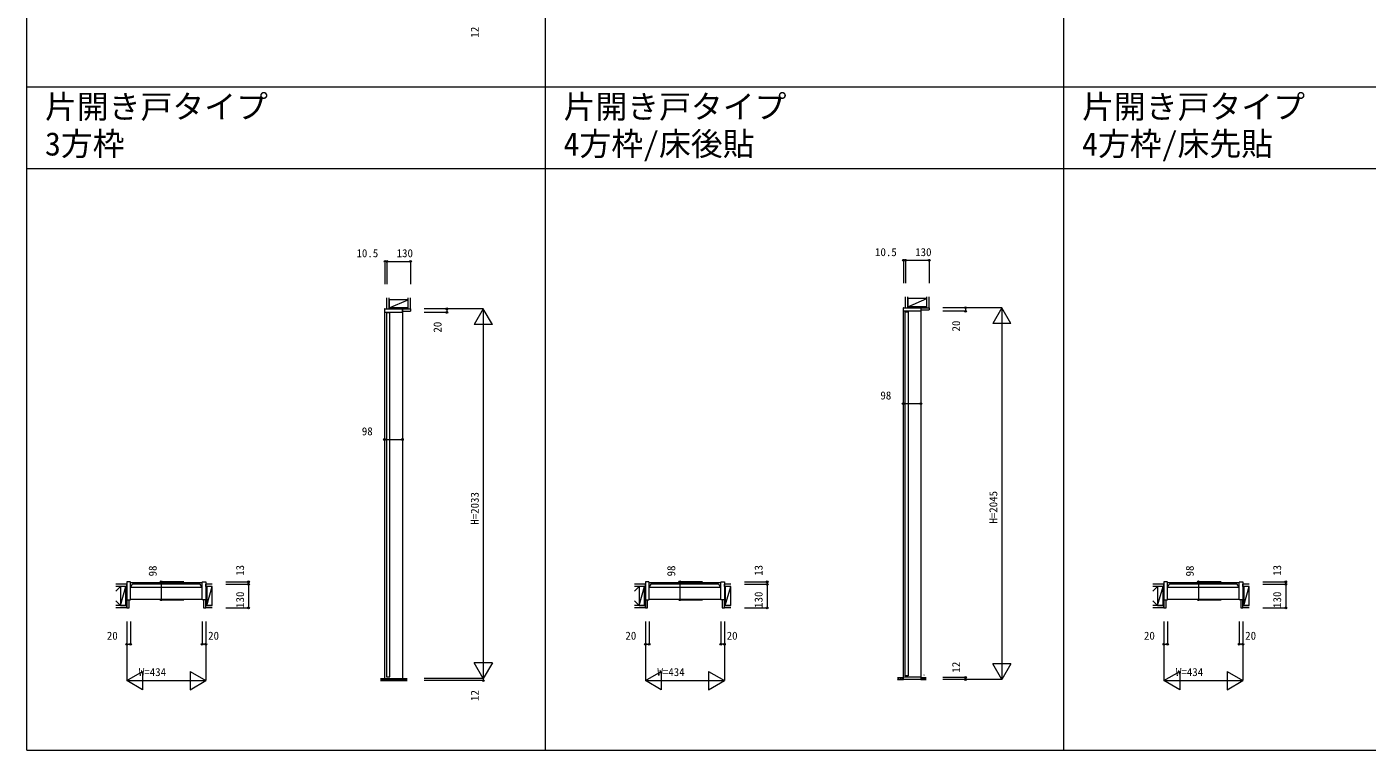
# Model space of a CAD drawing. Units: millimetres, scale not verified. Extents: x -14341 to 14341, y -10000 to 10000.
# Drawn here: x -14341 to -6974, y -10000 to -6022 of the extents above; entities that cross this region are included whole.
import ezdxf
from ezdxf.enums import TextEntityAlignment as Align

# ---------------------------------------------------------------- set-up
doc = ezdxf.new("R2010")
doc.units = ezdxf.units.MM
doc.header["$LTSCALE"] = 50
for name, color, linetype, lineweight in [('0-0_0', 7, 'Continuous', 18), ('0-1_YKK_F1', 7, 'Continuous', 18), ('0-2_YKK_IN', 1, 'Continuous', 18), ('0-3_YKK_A1', 4, 'Continuous', 18), ('0-4_YKK_B1', 4, 'Continuous', 18), ('0-5_YKK_C1', 4, 'Continuous', 18), ('0-6_YKK_A2', 3, 'Continuous', 18), ('0-7_YKK_N1', 2, 'Continuous', 18), ('0-8_YKK_Z1', 7, 'Continuous', 18), ('0-9_YKK_B2', 5, 'Continuous', 18), ('0-A_YKK_C2', 5, 'Continuous', 18)]:
    doc.layers.add(name, color=color, linetype=linetype, lineweight=lineweight)
doc.styles.add('ＭＳ ゴシック', font='')
doc.styles.get('ＭＳ ゴシック').set_extended_font_data('MS Gothic')

msp = doc.modelspace()

# ---------------------------------------------------------------- linework, layer by layer
at = {"layer": '0-0_0'}
msp.add_line((-14340.51, -10000), (-14339.51, -10000), dxfattribs=at)
msp.add_line((-14340.51, -10000), (-14339.51, -10000), dxfattribs=at)
at = {"layer": '0-1_YKK_F1'}
for p, q in [((-14340.51, -10000), (-14340.51, 10000)), ((-8640.51, -10000), (-8640.51, 9500)), ((-11490.51, -10000), (-11490.51, -2704)), ((-14340.51, -6352), (14159.49, -6352)), ((-14340.51, -6802), (14159.49, -6802)), ((-14340.51, -10000), (14340.51, -10000)), ((-14340.51, -10000), (-14339.51, -10000)), ((-14340.51, -10000), (-14339.51, -10000))]:
    msp.add_line(p, q, dxfattribs=at)
at = {"layer": '0-2_YKK_IN'}
msp.add_line((-14340.51, -10000), (-14339.51, -10000), dxfattribs=at)
msp.add_line((-14340.51, -10000), (-14339.51, -10000), dxfattribs=at)
at = {"layer": '0-3_YKK_A1'}
msp.add_line((-14340.51, -10000), (-14339.51, -10000), dxfattribs=at)
msp.add_line((-14340.51, -10000), (-14339.51, -10000), dxfattribs=at)
at = {"layer": '0-4_YKK_B1'}
for p, q in [((-13770.59, -9077), (-13376.59, -9077)), ((-13767.89, -9103), (-13380.09, -9103)), ((-13756.35, -9085.4), (-13392.33, -9085.4)), ((-13380.09, -9100.4), (-13380.09, -9103)), ((-10920.59, -9077), (-10526.59, -9077)), ((-10917.89, -9103), (-10530.09, -9103)), ((-10906.35, -9085.4), (-10542.33, -9085.4)), ((-10530.09, -9100.4), (-10530.09, -9103)), ((-8070.59, -9077), (-7676.59, -9077)), ((-8067.89, -9103), (-7680.09, -9103)), ((-8056.35, -9085.4), (-7692.33, -9085.4)), ((-7680.09, -9100.4), (-7680.09, -9103)), ((-13376.59, -9172), (-13770.59, -9172)), ((-10526.59, -9172), (-10920.59, -9172)), ((-7676.59, -9172), (-8070.59, -9172)), ((-14340.51, -10000), (-14339.51, -10000)), ((-14340.51, -10000), (-14339.51, -10000))]:
    msp.add_line(p, q, dxfattribs=at)
for points in [[(-13772.59, -9074.5), (-13790.59, -9074.5), (-13790.59, -9094.5)], [(-13790.59, -9094.5), (-13790.59, -9148.5), (-13790.59, -9172.5), (-13771.09, -9172.5), (-13770.59, -9172), (-13770.59, -9076.5)], [(-13768.59, -9100.4), (-13768.59, -9103), (-13767.89, -9103)], [(-13356.59, -9094.5), (-13356.59, -9148.5), (-13356.59, -9172.5), (-13376.09, -9172.5), (-13376.59, -9172), (-13376.59, -9076.5)], [(-13374.59, -9074.5), (-13356.59, -9074.5), (-13356.59, -9094.5)], [(-10922.59, -9074.5), (-10940.59, -9074.5), (-10940.59, -9094.5)], [(-10940.59, -9094.5), (-10940.59, -9148.5), (-10940.59, -9172.5), (-10921.09, -9172.5), (-10920.59, -9172), (-10920.59, -9076.5)], [(-10918.59, -9100.4), (-10918.59, -9103), (-10917.89, -9103)], [(-10506.59, -9094.5), (-10506.59, -9148.5), (-10506.59, -9172.5), (-10526.09, -9172.5), (-10526.59, -9172), (-10526.59, -9076.5)], [(-10524.59, -9074.5), (-10506.59, -9074.5), (-10506.59, -9094.5)], [(-8072.59, -9074.5), (-8090.59, -9074.5), (-8090.59, -9094.5)], [(-8090.59, -9094.5), (-8090.59, -9148.5), (-8090.59, -9172.5), (-8071.09, -9172.5), (-8070.59, -9172), (-8070.59, -9076.5)], [(-8068.59, -9100.4), (-8068.59, -9103), (-8067.89, -9103)], [(-7656.59, -9094.5), (-7656.59, -9148.5), (-7656.59, -9172.5), (-7676.09, -9172.5), (-7676.59, -9172), (-7676.59, -9076.5)], [(-7674.59, -9074.5), (-7656.59, -9074.5), (-7656.59, -9094.5)]]:
    msp.add_lwpolyline(points, dxfattribs=at)
for centre, radius, start, end in [((-13772.59, -9076.5), 2, 0.00001, 89.99999), ((-13763.89, -9100.4), 4.7, 154.60847, 180), ((-13728.66, -9117.12), 43.7, 136.77834, 154.60847), ((-13756.35, -9091.1), 5.7, 90, 136.77834), ((-13392.33, -9091.1), 5.7, 43.22166, 90), ((-13420.02, -9117.12), 43.7, 25.39153, 43.22166), ((-13384.79, -9100.4), 4.7, 0, 25.39153), ((-13374.59, -9076.5), 2, 90.00001, 179.99999), ((-10922.59, -9076.5), 2, 0.00001, 89.99999), ((-10913.89, -9100.4), 4.7, 154.60847, 180), ((-10878.66, -9117.12), 43.7, 136.77834, 154.60847), ((-10906.35, -9091.1), 5.7, 90, 136.77834), ((-10542.33, -9091.1), 5.7, 43.22166, 90), ((-10570.02, -9117.12), 43.7, 25.39153, 43.22166), ((-10534.79, -9100.4), 4.7, 0, 25.39153), ((-10524.59, -9076.5), 2, 90.00001, 179.99999), ((-8072.59, -9076.5), 2, 0.00001, 89.99999), ((-8063.89, -9100.4), 4.7, 154.60847, 180), ((-8028.66, -9117.12), 43.7, 136.77834, 154.60847), ((-8056.35, -9091.1), 5.7, 90, 136.77834), ((-7692.33, -9091.1), 5.7, 43.22166, 90), ((-7720.02, -9117.12), 43.7, 25.39153, 43.22166), ((-7684.79, -9100.4), 4.7, 0, 25.39153), ((-7674.59, -9076.5), 2, 90.00001, 179.99999)]:
    msp.add_arc(centre, radius, start, end, dxfattribs=at)
at = {"layer": '0-5_YKK_C1'}
for p, q in [((-12276.44, -7572.5), (-12276.44, -9605.5)), ((-9426.44, -7566.5), (-9426.44, -9611.5)), ((-9519.94, -9596.5), (-9428.94, -9596.5)), ((-14340.51, -10000), (-14339.51, -10000)), ((-14340.51, -10000), (-14339.51, -10000))]:
    msp.add_line(p, q, dxfattribs=at)
for points in [[(-12371.94, -7590.5), (-12371.94, -7572.5), (-12374.44, -7572.5), (-12374.44, -9605.5)], [(-12371.94, -7572.5), (-12276.94, -7572.5), (-12276.94, -7592.5), (-12369.94, -7592.5)], [(-9521.94, -7584.5), (-9521.94, -7566.5), (-9524.44, -7566.5), (-9524.44, -9611.5)], [(-9521.94, -7566.5), (-9426.94, -7566.5), (-9426.94, -7586.5), (-9519.94, -7586.5)], [(-9497.94, -9611.5), (-9521.94, -9611.5), (-9521.94, -9598.5)], [(-9426.94, -9598.5), (-9426.94, -9611.5), (-9450.94, -9611.5), (-9497.94, -9611.5)]]:
    msp.add_lwpolyline(points, dxfattribs=at)
for points in [[(-12363.54, -9596.5), (-12345.94, -9596.5), (-12345.94, -7595.5), (-12363.54, -7595.5)], [(-9513.54, -7589.5), (-9495.94, -7589.5), (-9495.94, -9590.5), (-9513.54, -9590.5)]]:
    msp.add_lwpolyline(points, close=True, dxfattribs=at)
for centre, start, end in [((-9519.94, -7584.5), 180.00001, 269.99999), ((-12369.94, -7590.5), 180.00001, 269.99999), ((-9519.94, -9598.5), 90.00001, 179.99999), ((-9428.94, -9598.5), 0.00001, 89.99999)]:
    msp.add_arc(centre, 2, start, end, dxfattribs=at)
at = {"layer": '0-6_YKK_A2'}
msp.add_line((-14340.51, -10000), (-14339.51, -10000), dxfattribs=at)
msp.add_line((-14340.51, -10000), (-14339.51, -10000), dxfattribs=at)
at = {"layer": '0-7_YKK_N1'}
for p, q in [((-12371.94, -7311.92), (-12371.94, -7436.92)), ((-12361.44, -7311.92), (-12371.94, -7311.92)), ((-12361.44, -7311.92), (-12231.44, -7311.92)), ((-12361.44, -7311.92), (-12361.44, -7436.92)), ((-12231.44, -7311.92), (-12231.44, -7436.92)), ((-9521.94, -7305.92), (-9521.94, -7430.92)), ((-9511.44, -7305.92), (-9521.94, -7305.92)), ((-9511.44, -7305.92), (-9381.44, -7305.92)), ((-9511.44, -7305.92), (-9511.44, -7430.92)), ((-9381.44, -7305.92), (-9381.44, -7430.92)), ((-11831.44, -7572.5), (-12156.44, -7572.5)), ((-12031.44, -7572.5), (-12031.44, -7592.5)), ((-11831.44, -7572.5), (-11881.44, -7659.1)), ((-11781.44, -7659.1), (-11831.44, -7572.5)), ((-8981.44, -7566.5), (-9306.44, -7566.5)), ((-9181.44, -7586.5), (-9306.44, -7586.5)), ((-9181.44, -7566.5), (-9181.44, -7586.5)), ((-8981.44, -7566.5), (-9031.44, -7653.1)), ((-8931.44, -7653.1), (-8981.44, -7566.5)), ((-12031.44, -7592.5), (-12156.44, -7592.5)), ((-11781.44, -7659.1), (-11881.44, -7659.1)), ((-8931.44, -7653.1), (-9031.44, -7653.1)), ((-9524.44, -8094.27), (-9426.44, -8094.27)), ((-9524.44, -8094.27), (-9524.44, -8219.27)), ((-9426.44, -8094.27), (-9426.44, -8219.27)), ((-12374.44, -8291.14), (-12276.44, -8291.14)), ((-12374.44, -8291.14), (-12374.44, -8416.14)), ((-12276.44, -8291.14), (-12276.44, -8416.14)), ((-13476.59, -9074.5), (-13601.59, -9074.5)), ((-13601.59, -9074.5), (-13601.59, -9172.5)), ((-13246.39, -9074.5), (-13121.39, -9074.5)), ((-13121.39, -9087.5), (-13121.39, -9217.5)), ((-10626.59, -9074.5), (-10751.59, -9074.5)), ((-10751.59, -9074.5), (-10751.59, -9172.5)), ((-10396.39, -9074.5), (-10271.39, -9074.5)), ((-10271.39, -9087.5), (-10271.39, -9217.5)), ((-7776.59, -9074.5), (-7901.59, -9074.5)), ((-7901.59, -9074.5), (-7901.59, -9172.5)), ((-7546.39, -9074.5), (-7421.39, -9074.5)), ((-7421.39, -9087.5), (-7421.39, -9217.5)), ((-13601.59, -9172.5), (-13476.59, -9172.5)), ((-10751.59, -9172.5), (-10626.59, -9172.5)), ((-7901.59, -9172.5), (-7776.59, -9172.5)), ((-13246.39, -9217.5), (-13121.39, -9217.5)), ((-10396.39, -9217.5), (-10271.39, -9217.5)), ((-7546.39, -9217.5), (-7421.39, -9217.5)), ((-13790.59, -9292.5), (-13790.59, -9617.5)), ((-13770.59, -9292.5), (-13770.59, -9417.5)), ((-13376.59, -9292.5), (-13376.59, -9417.5)), ((-13356.59, -9292.5), (-13356.59, -9617.5)), ((-10940.59, -9292.5), (-10940.59, -9617.5)), ((-10920.59, -9292.5), (-10920.59, -9417.5)), ((-10526.59, -9292.5), (-10526.59, -9417.5)), ((-10506.59, -9292.5), (-10506.59, -9617.5)), ((-8090.59, -9292.5), (-8090.59, -9617.5)), ((-8070.59, -9292.5), (-8070.59, -9417.5)), ((-7676.59, -9292.5), (-7676.59, -9417.5)), ((-7656.59, -9292.5), (-7656.59, -9617.5)), ((-13790.59, -9417.5), (-13770.59, -9417.5)), ((-13356.59, -9417.5), (-13376.59, -9417.5)), ((-10940.59, -9417.5), (-10920.59, -9417.5)), ((-10506.59, -9417.5), (-10526.59, -9417.5)), ((-8090.59, -9417.5), (-8070.59, -9417.5)), ((-7656.59, -9417.5), (-7676.59, -9417.5)), ((-13443.19, -9567.5), (-13356.59, -9617.5)), ((-11781.44, -9518.9), (-11881.44, -9518.9)), ((-11831.44, -9605.5), (-11881.44, -9518.9)), ((-11781.44, -9518.9), (-11831.44, -9605.5)), ((-10593.19, -9567.5), (-10506.59, -9617.5)), ((-8931.44, -9524.9), (-9031.44, -9524.9)), ((-8981.44, -9611.5), (-9031.44, -9524.9)), ((-8931.44, -9524.9), (-8981.44, -9611.5)), ((-7743.19, -9567.5), (-7656.59, -9617.5)), ((-13790.59, -9617.5), (-13356.59, -9617.5)), ((-11831.44, -9617.5), (-12156.44, -9617.5)), ((-11831.44, -9605.5), (-11831.44, -9617.5)), ((-10940.59, -9617.5), (-10506.59, -9617.5)), ((-9181.44, -9599.5), (-9306.44, -9599.5)), ((-9181.44, -9611.5), (-9181.44, -9599.5)), ((-8090.59, -9617.5), (-7656.59, -9617.5)), ((-14340.51, -10000), (-14339.51, -10000)), ((-14340.51, -10000), (-14339.51, -10000))]:
    msp.add_line(p, q, dxfattribs=at)
for points in [[(-11831.44, -7572.5), (-11831.44, -9605.5), (-12156.44, -9605.5)], [(-8981.44, -7566.5), (-8981.44, -9611.5), (-9306.44, -9611.5)], [(-13246.39, -9087.5), (-13121.39, -9087.5), (-13121.39, -9074.5)], [(-10396.39, -9087.5), (-10271.39, -9087.5), (-10271.39, -9074.5)], [(-7546.39, -9087.5), (-7421.39, -9087.5), (-7421.39, -9074.5)], [(-13443.19, -9567.5), (-13443.19, -9667.5), (-13356.59, -9617.5)], [(-10593.19, -9567.5), (-10593.19, -9667.5), (-10506.59, -9617.5)], [(-7743.19, -9567.5), (-7743.19, -9667.5), (-7656.59, -9617.5)]]:
    msp.add_lwpolyline(points, dxfattribs=at)
for points in [[(-13703.99, -9567.5), (-13703.99, -9667.5), (-13790.59, -9617.5)], [(-10853.99, -9567.5), (-10853.99, -9667.5), (-10940.59, -9617.5)], [(-8003.99, -9567.5), (-8003.99, -9667.5), (-8090.59, -9617.5)]]:
    msp.add_lwpolyline(points, close=True, dxfattribs=at)
for centre in [(-12371.94, -7311.92), (-12361.44, -7311.92), (-12231.44, -7311.92), (-9521.94, -7305.92), (-9511.44, -7305.92), (-9381.44, -7305.92), (-12031.44, -7572.5), (-12031.44, -7592.5), (-9181.44, -7566.5), (-9181.44, -7586.5), (-9524.44, -8094.27), (-9426.44, -8094.27), (-12374.44, -8291.14), (-12276.44, -8291.14), (-13601.59, -9074.5), (-13121.39, -9074.5), (-13121.39, -9087.5), (-10751.59, -9074.5), (-10271.39, -9074.5), (-10271.39, -9087.5), (-7901.59, -9074.5), (-7421.39, -9074.5), (-7421.39, -9087.5), (-13601.59, -9172.5), (-10751.59, -9172.5), (-7901.59, -9172.5), (-13121.39, -9217.5), (-10271.39, -9217.5), (-7421.39, -9217.5), (-13790.59, -9417.5), (-13770.59, -9417.5), (-13376.59, -9417.5), (-13356.59, -9417.5), (-10940.59, -9417.5), (-10920.59, -9417.5), (-10526.59, -9417.5), (-10506.59, -9417.5), (-8090.59, -9417.5), (-8070.59, -9417.5), (-7676.59, -9417.5), (-7656.59, -9417.5), (-11831.44, -9617.5), (-9181.44, -9599.5), (-9181.44, -9611.5)]:
    msp.add_circle(centre, 5, dxfattribs=at)
at = {"layer": '0-8_YKK_Z1'}
for p, q in [((-12361.44, -7572.5), (-12361.44, -7511.92)), ((-12348.94, -7572.5), (-12348.94, -7511.92)), ((-12243.94, -7572.5), (-12243.94, -7511.92)), ((-12231.44, -7572.5), (-12231.44, -7511.92)), ((-9511.44, -7566.5), (-9511.44, -7505.92)), ((-9498.94, -7566.5), (-9498.94, -7505.92)), ((-9393.94, -7566.5), (-9393.94, -7505.92)), ((-9381.44, -7566.5), (-9381.44, -7505.92)), ((-12361.44, -7572.5), (-12348.94, -7572.5)), ((-12348.94, -7567.5), (-12243.94, -7522.5)), ((-12348.94, -7572.5), (-12243.94, -7567.5)), ((-12276.44, -7572.5), (-12276.44, -7585)), ((-12276.44, -7585), (-12256.26, -7585)), ((-12276.44, -7585), (-12231.44, -7585)), ((-12274.44, -7572.5), (-12231.44, -7572.5)), ((-12243.94, -7572.5), (-12231.44, -7572.5)), ((-12231.44, -7572.5), (-12231.44, -7585)), ((-9511.44, -7566.5), (-9498.94, -7566.5)), ((-9498.94, -7561.5), (-9393.94, -7516.5)), ((-9498.94, -7566.5), (-9393.94, -7561.5)), ((-9426.44, -7566.5), (-9426.44, -7579)), ((-9426.44, -7579), (-9406.26, -7579)), ((-9426.44, -7579), (-9381.44, -7579)), ((-9424.44, -7566.5), (-9381.44, -7566.5)), ((-9393.94, -7566.5), (-9381.44, -7566.5)), ((-9381.44, -7566.5), (-9381.44, -7579)), ((-13790.79, -9087.5), (-13851.37, -9087.5)), ((-13790.79, -9100), (-13851.37, -9100)), ((-13825.79, -9100), (-13851.37, -9125.58)), ((-13825.79, -9205), (-13795.79, -9100)), ((-13795.79, -9205), (-13790.79, -9100)), ((-13790.79, -9100), (-13790.79, -9087.5)), ((-13356.39, -9100), (-13356.39, -9087.5)), ((-13321.39, -9087.5), (-13356.39, -9087.5)), ((-13356.39, -9205), (-13351.39, -9100)), ((-13321.39, -9100), (-13356.39, -9100)), ((-13351.39, -9205), (-13321.39, -9100)), ((-10940.79, -9087.5), (-11001.37, -9087.5)), ((-10940.79, -9100), (-11001.37, -9100)), ((-10975.79, -9100), (-11001.37, -9125.58)), ((-10975.79, -9205), (-10945.79, -9100)), ((-10945.79, -9205), (-10940.79, -9100)), ((-10940.79, -9100), (-10940.79, -9087.5)), ((-10506.39, -9100), (-10506.39, -9087.5)), ((-10471.39, -9087.5), (-10506.39, -9087.5)), ((-10506.39, -9205), (-10501.39, -9100)), ((-10471.39, -9100), (-10506.39, -9100)), ((-10501.39, -9205), (-10471.39, -9100)), ((-8090.79, -9087.5), (-8151.37, -9087.5)), ((-8090.79, -9100), (-8151.37, -9100)), ((-8125.79, -9100), (-8151.37, -9125.58)), ((-8125.79, -9205), (-8095.79, -9100)), ((-8095.79, -9205), (-8090.79, -9100)), ((-8090.79, -9100), (-8090.79, -9087.5)), ((-7656.39, -9100), (-7656.39, -9087.5)), ((-7621.39, -9087.5), (-7656.39, -9087.5)), ((-7656.39, -9205), (-7651.39, -9100)), ((-7621.39, -9100), (-7656.39, -9100)), ((-7651.39, -9205), (-7621.39, -9100)), ((-13825.79, -9205), (-13851.37, -9179.42)), ((-13790.79, -9205), (-13851.37, -9205)), ((-13790.79, -9148.5), (-13790.59, -9148.5)), ((-13790.79, -9217.5), (-13790.79, -9205)), ((-13356.39, -9148.5), (-13356.59, -9148.5)), ((-13356.39, -9217.5), (-13356.39, -9205)), ((-13321.39, -9205), (-13356.39, -9205)), ((-10975.79, -9205), (-11001.37, -9179.42)), ((-10940.79, -9205), (-11001.37, -9205)), ((-10940.79, -9148.5), (-10940.59, -9148.5)), ((-10940.79, -9217.5), (-10940.79, -9205)), ((-10506.39, -9148.5), (-10506.59, -9148.5)), ((-10506.39, -9217.5), (-10506.39, -9205)), ((-10471.39, -9205), (-10506.39, -9205)), ((-8125.79, -9205), (-8151.37, -9179.42)), ((-8090.79, -9205), (-8151.37, -9205)), ((-8090.79, -9148.5), (-8090.59, -9148.5)), ((-8090.79, -9217.5), (-8090.79, -9205)), ((-7656.39, -9148.5), (-7656.59, -9148.5)), ((-7656.39, -9217.5), (-7656.39, -9205)), ((-7621.39, -9205), (-7656.39, -9205)), ((-13790.79, -9217.5), (-13851.37, -9217.5)), ((-13321.39, -9217.5), (-13356.39, -9217.5)), ((-10940.79, -9217.5), (-11001.37, -9217.5)), ((-10471.39, -9217.5), (-10506.39, -9217.5)), ((-8090.79, -9217.5), (-8151.37, -9217.5)), ((-7621.39, -9217.5), (-7656.39, -9217.5)), ((-12397.47, -9605.5), (-12249.9, -9605.5)), ((-12397.47, -9608.5), (-12249.9, -9608.5)), ((-12397.47, -9611.5), (-12249.9, -9611.5)), ((-12397.47, -9614.5), (-12249.9, -9614.5)), ((-12397.47, -9617.5), (-12249.9, -9617.5)), ((-9555.02, -9599.5), (-9521.94, -9599.5)), ((-9555.02, -9611.5), (-9521.94, -9611.5)), ((-9552.36, -9611.5), (-9545.43, -9599.5)), ((-9540.81, -9611.5), (-9533.89, -9599.5)), ((-9529.27, -9611.5), (-9522.34, -9599.5)), ((-9450.94, -9596.5), (-9450.94, -9596.3)), ((-9426.94, -9599.5), (-9396.94, -9599.5)), ((-9426.94, -9601.5), (-9396.94, -9601.5)), ((-9426.94, -9603.5), (-9396.94, -9603.5)), ((-9426.94, -9605.5), (-9396.94, -9605.5)), ((-9426.94, -9607.5), (-9396.94, -9607.5)), ((-9426.94, -9609.5), (-9396.94, -9609.5)), ((-9426.94, -9611.5), (-9396.94, -9611.5)), ((-14340.51, -10000), (-14339.51, -10000)), ((-14340.51, -10000), (-14339.51, -10000))]:
    msp.add_line(p, q, dxfattribs=at)
for points in [[(-12348.94, -7567.5), (-12243.94, -7567.5), (-12243.94, -7522.5), (-12348.94, -7522.5)], [(-12348.94, -7572.5), (-12243.94, -7572.5), (-12243.94, -7567.5), (-12348.94, -7567.5)], [(-9498.94, -7561.5), (-9393.94, -7561.5), (-9393.94, -7516.5), (-9498.94, -7516.5)], [(-9498.94, -7566.5), (-9393.94, -7566.5), (-9393.94, -7561.5), (-9498.94, -7561.5)], [(-13825.79, -9205), (-13795.79, -9205), (-13795.79, -9100), (-13825.79, -9100)], [(-13795.79, -9205), (-13790.79, -9205), (-13790.79, -9100), (-13795.79, -9100)], [(-13356.39, -9205), (-13351.39, -9205), (-13351.39, -9100), (-13356.39, -9100)], [(-13351.39, -9205), (-13321.39, -9205), (-13321.39, -9100), (-13351.39, -9100)], [(-10975.79, -9205), (-10945.79, -9205), (-10945.79, -9100), (-10975.79, -9100)], [(-10945.79, -9205), (-10940.79, -9205), (-10940.79, -9100), (-10945.79, -9100)], [(-10506.39, -9205), (-10501.39, -9205), (-10501.39, -9100), (-10506.39, -9100)], [(-10501.39, -9205), (-10471.39, -9205), (-10471.39, -9100), (-10501.39, -9100)], [(-8125.79, -9205), (-8095.79, -9205), (-8095.79, -9100), (-8125.79, -9100)], [(-8095.79, -9205), (-8090.79, -9205), (-8090.79, -9100), (-8095.79, -9100)], [(-7656.39, -9205), (-7651.39, -9205), (-7651.39, -9100), (-7656.39, -9100)], [(-7651.39, -9205), (-7621.39, -9205), (-7621.39, -9100), (-7651.39, -9100)]]:
    msp.add_lwpolyline(points, close=True, dxfattribs=at)
for points in [[(-13790.79, -9172.5), (-13790.79, -9217.5), (-13778.29, -9217.5), (-13778.29, -9172.7)], [(-13368.89, -9172.7), (-13368.89, -9217.5), (-13356.39, -9217.5), (-13356.39, -9172.5)], [(-10940.79, -9172.5), (-10940.79, -9217.5), (-10928.29, -9217.5), (-10928.29, -9172.7)], [(-10518.89, -9172.7), (-10518.89, -9217.5), (-10506.39, -9217.5), (-10506.39, -9172.5)], [(-8090.79, -9172.5), (-8090.79, -9217.5), (-8078.29, -9217.5), (-8078.29, -9172.7)], [(-7668.89, -9172.7), (-7668.89, -9217.5), (-7656.39, -9217.5), (-7656.39, -9172.5)]]:
    msp.add_lwpolyline(points, dxfattribs=at)
at = {"layer": '0-9_YKK_B2'}
msp.add_line((-14340.51, -10000), (-14339.51, -10000), dxfattribs=at)
msp.add_line((-14340.51, -10000), (-14339.51, -10000), dxfattribs=at)
at = {"layer": '0-A_YKK_C2'}
msp.add_line((-14340.51, -10000), (-14339.51, -10000), dxfattribs=at)
msp.add_line((-14340.51, -10000), (-14339.51, -10000), dxfattribs=at)

# ---------------------------------------------------------------- texts
at = {"layer": '0-0_0', "style": 'ＭＳ ゴシック'}
for s, p in [('片開き戸タイプ', (-14240.51, -6563.66)), ('片開き戸タイプ', (-11390.51, -6563.66)), ('片開き戸タイプ', (-8540.51, -6563.66)), ('3方枠', (-14240.51, -6768.25)), ('4方枠/床後貼', (-11390.51, -6768.25)), ('4方枠/床先貼', (-8540.51, -6768.25))]:
    msp.add_text(s, height=128.3, dxfattribs=at).set_placement(p, align=Align.BOTTOM_LEFT)
at = {"layer": '0-7_YKK_N1', "color": 7, "style": 'ＭＳ ゴシック'}
for s, p in [('12', (-11843.44, -6081.14)), ('20', (-12048.03, -7703.53)), ('20', (-9198.03, -7697.53)), ('H=2033', (-11843.44, -8760)), ('H=2045', (-8993.44, -8754)), ('98', (-13613.59, -9044.3)), ('13', (-13133.39, -9041.23)), ('98', (-10763.59, -9044.3)), ('13', (-10283.39, -9041.23)), ('98', (-7913.59, -9044.3)), ('13', (-7433.39, -9041.23)), ('130', (-13133.39, -9217.5)), ('130', (-10283.39, -9217.5)), ('130', (-7433.39, -9217.5)), ('12', (-9198.03, -9573.47)), ('12', (-11843.44, -9729.14))]:
    msp.add_text(s, height=43.99, rotation=90, dxfattribs=at).set_placement(p, align=Align.BOTTOM_LEFT)
for s, p in [('10.5', (-12528.7, -7302.16)), ('130', (-12307.94, -7302.16)), ('10.5', (-9678.7, -7296.16)), ('130', (-9457.94, -7296.16)), ('98', (-9649.19, -8084.51)), ('98', (-12499.19, -8281.38)), ('20', (-13900.59, -9405.5)), ('20', (-13344.01, -9405.5)), ('20', (-11050.59, -9405.5)), ('20', (-10494.01, -9405.5)), ('20', (-8200.59, -9405.5)), ('20', (-7644.01, -9405.5)), ('W=434', (-13724.72, -9605.5)), ('W=434', (-10874.72, -9605.5)), ('W=434', (-8024.72, -9605.5))]:
    msp.add_text(s, height=43.99, dxfattribs=at).set_placement(p, align=Align.BOTTOM_LEFT)
at = {"layer": '0-8_YKK_Z1', "style": 'ＭＳ ゴシック'}
msp.add_text('FL', height=6.598, dxfattribs=at).set_placement((-9415.56, -9591.5), align=Align.BOTTOM_LEFT)

doc.saveas('drawing.dxf')
